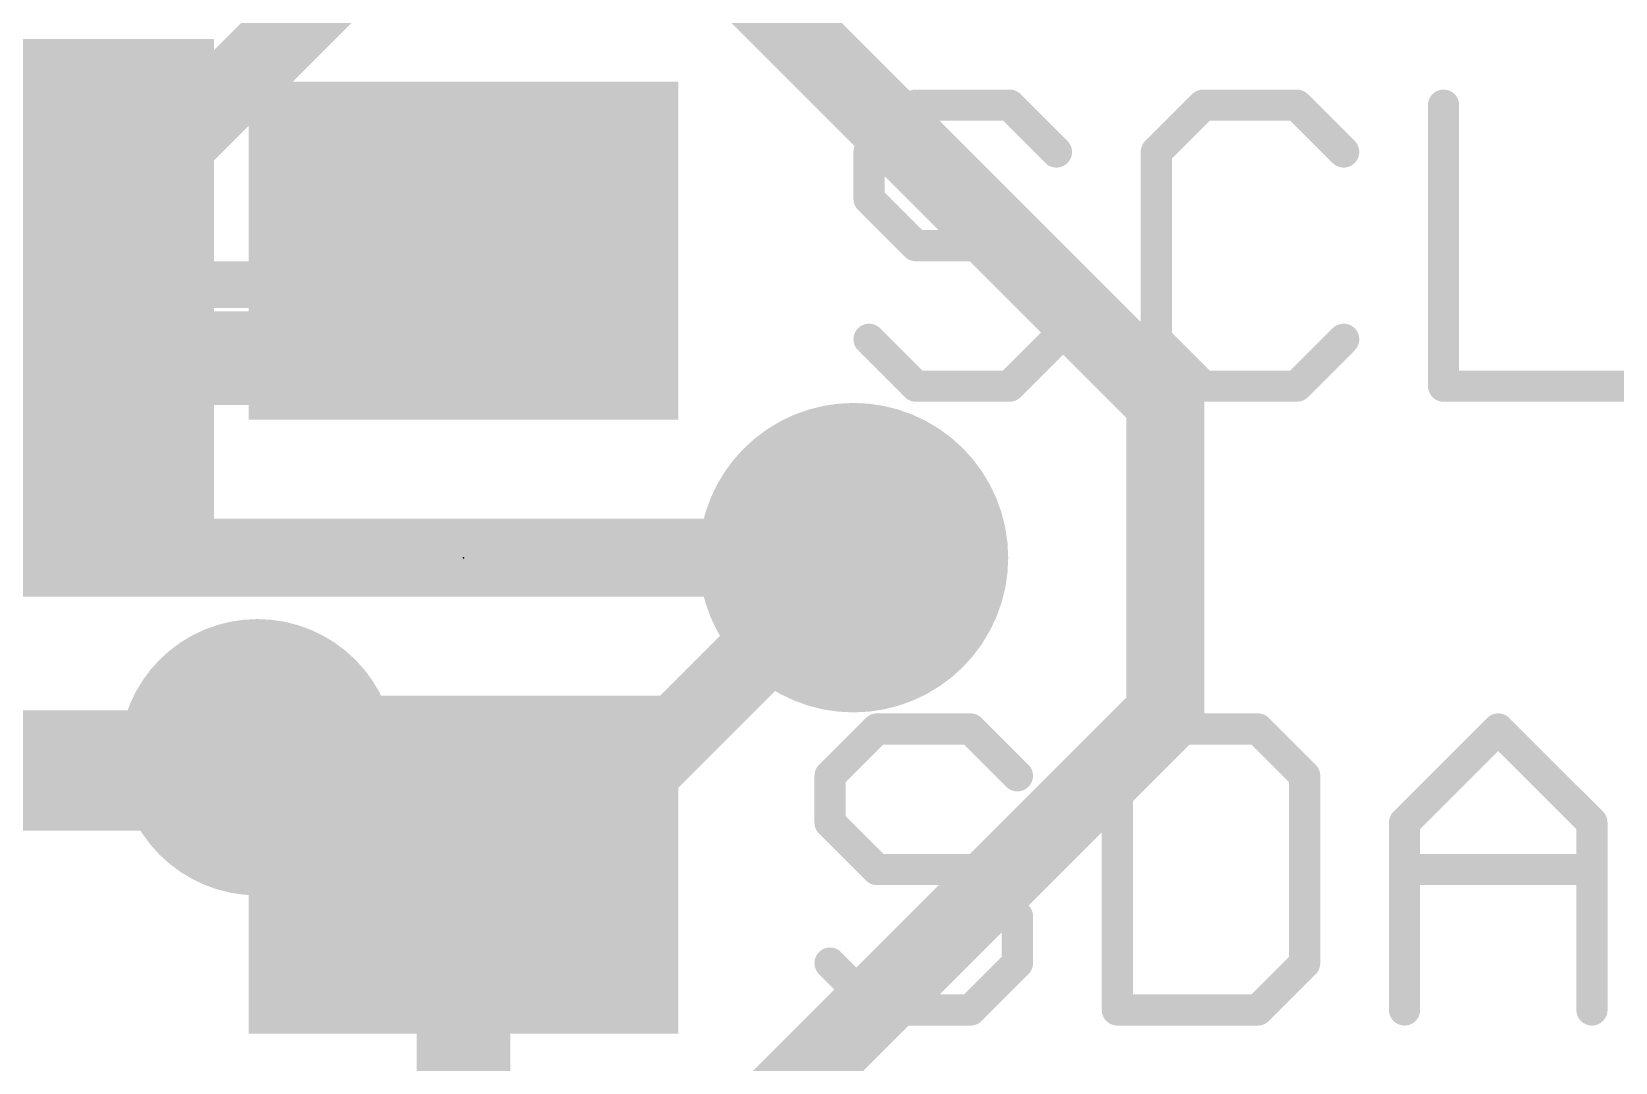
# Model space of a CAD drawing. Extents: x -14.2 to 11.8, y -7.1 to 7.1.
# Drawn here: x 1.51 to 6.67, y -1.64 to 1.71 of the extents above; entities that cross this region are included whole.
import ezdxf

# ---------------------------------------------------------------- set-up
doc = ezdxf.new("R2010")
doc.units = 0
for name, color, linetype in [('1', 12, 'CONTINUOUS'), ('16', 132, 'CONTINUOUS'), ('17', 110, 'CONTINUOUS'), ('18', 110, 'CONTINUOUS'), ('20', 53, 'CONTINUOUS'), ('21', 40, 'CONTINUOUS'), ('23', 53, 'CONTINUOUS'), ('52', 253, 'CONTINUOUS')]:
    doc.layers.add(name, color=color, linetype=linetype)

# ---------------------------------------------------------------- blocks, each defined once
blk = doc.blocks.new('RECT')
blk.add_solid([(-0.5, -0.5), (0.5, -0.5), (-0.5, 0.5), (0.5, 0.5)])
blk = doc.blocks.new('ROUNDP')
at = {"const_width": 0.5}
blk.add_lwpolyline([(0, -0.25, 1), (0, 0.25, 1), (0, -0.25)], format="xyb", dxfattribs=at)
blk = doc.blocks.new('ROUNDV')
at = {"const_width": 0.5}
blk.add_lwpolyline([(0, -0.25, 1), (0, 0.25, 1), (0, -0.25)], format="xyb", dxfattribs=at)

msp = doc.modelspace()

# ---------------------------------------------------------------- linework, layer by layer
at = {"layer": '1'}
for points, const_width in [([(2.921, 1), (2.721, 0.65)], 0.3048), ([(2.721, 0.65), (0.8, 0.65)], 0.3048), ([(4.191, 0), (0.8, 0)], 0.254), ([(2.564, -0.65), (0.8, -0.65)], 0.3048), ([(2.921, -1), (2.564, -0.65)], 0.3048), ([(2.921, -2.54), (2.921, -1)], 0.3048)]:
    msp.add_lwpolyline(points, dxfattribs=dict(at, const_width=const_width))
for points, const_width in [([(2.9872, 0.9622, 1), (2.8548, 1.0378)], 0.1524), ([(2.721, 0.5738, 1), (2.721, 0.7262)], 0.1524), ([(2.6548, 0.6878, 1), (2.7872, 0.6122)], 0.1524), ([(4.191, -0.0635, 1), (4.191, 0.0635)], 0.127), ([(2.6173, -0.5956, 1), (2.5107, -0.7044)], 0.1524), ([(2.564, -0.7262, 1), (2.564, -0.5738)], 0.1524), ([(2.9972, -1, 1), (2.8448, -1)], 0.1524), ([(2.8677, -1.0544, 1), (2.9743, -0.9456)], 0.1524)]:
    msp.add_lwpolyline(points, format="xyb", dxfattribs=dict(at, const_width=const_width))
at = {"layer": '16', "const_width": 0.254}
for points in [[(5.207, 0.508), (3.175, 2.54)], [(1.524, 0.889), (2.921, 2.286)], [(5.207, -0.508), (5.207, 0.508)], [(3.429, -0.762), (4.191, 0)], [(3.175, -2.54), (5.207, -0.508)], [(0, -0.762), (3.429, -0.762)]]:
    msp.add_lwpolyline(points, dxfattribs=at)
at = {"layer": '16', "const_width": 0.127}
for points in [[(1.4791, 0.9339, 1), (1.5689, 0.8441)], [(5.2705, 0.508, 1), (5.1435, 0.508)], [(5.1621, 0.4631, 1), (5.2519, 0.5529)], [(4.2359, -0.0449, 1), (4.1461, 0.0449)], [(5.2519, -0.5529, 1), (5.1621, -0.4631)], [(5.1435, -0.508, 1), (5.2705, -0.508)], [(3.3841, -0.7171, 1), (3.4739, -0.8069)], [(3.429, -0.8255, 1), (3.429, -0.6985)]]:
    msp.add_lwpolyline(points, format="xyb", dxfattribs=at)
at = {"layer": '20', "const_width": 0.0254}
msp.add_lwpolyline([(0, -6.985, 1), (0, 6.985, 1), (0, -6.985)], format="xyb", dxfattribs=at)
at = {"layer": '21', "const_width": 0.1016}
for points in [[(4.3943, 1.474), (4.2418, 1.3215)], [(4.6994, 1.474), (4.3943, 1.474)], [(4.8519, 1.3215), (4.6994, 1.474)], [(5.3298, 1.474), (5.1773, 1.3215)], [(5.6349, 1.474), (5.3298, 1.474)], [(5.7874, 1.3215), (5.6349, 1.474)], [(6.1128, 1.474), (6.1128, 0.5588)], [(4.2418, 1.3215), (4.2418, 1.1689)], [(5.1773, 1.3215), (5.1773, 0.7113)], [(4.2418, 1.1689), (4.3943, 1.0164)], [(4.3943, 1.0164), (4.6994, 1.0164)], [(4.6994, 1.0164), (4.8519, 0.8639)], [(4.8519, 0.8639), (4.8519, 0.7113)], [(4.3943, 0.5588), (4.2418, 0.7113)], [(4.8519, 0.7113), (4.6994, 0.5588)], [(5.1773, 0.7113), (5.3298, 0.5588)], [(5.6349, 0.5588), (5.7874, 0.7113)], [(4.6994, 0.5588), (4.3943, 0.5588)], [(5.3298, 0.5588), (5.6349, 0.5588)], [(6.1128, 0.5588), (6.723, 0.5588)], [(4.2673, -0.558), (4.1148, -0.7106)], [(4.5724, -0.558), (4.2673, -0.558)], [(4.7249, -0.7106), (4.5724, -0.558)], [(5.0503, -0.558), (5.0503, -1.4732)], [(5.5079, -0.558), (5.0503, -0.558)], [(5.6604, -0.7106), (5.5079, -0.558)], [(5.9858, -0.8631), (6.2909, -0.558)], [(6.2909, -0.558), (6.596, -0.8631)], [(4.1148, -0.7106), (4.1148, -0.8631)], [(5.6604, -1.3207), (5.6604, -0.7106)], [(4.1148, -0.8631), (4.2673, -1.0156)], [(5.9858, -1.4732), (5.9858, -0.8631)], [(6.596, -0.8631), (6.596, -1.4732)], [(4.2673, -1.0156), (4.5724, -1.0156)], [(4.5724, -1.0156), (4.7249, -1.1681)], [(5.9858, -1.0156), (6.596, -1.0156)], [(4.7249, -1.1681), (4.7249, -1.3207)], [(4.2673, -1.4732), (4.1148, -1.3207)], [(4.7249, -1.3207), (4.5724, -1.4732)], [(5.5079, -1.4732), (5.6604, -1.3207)], [(4.5724, -1.4732), (4.2673, -1.4732)], [(5.0503, -1.4732), (5.5079, -1.4732)]]:
    msp.add_lwpolyline(points, dxfattribs=at)
at = {"layer": '21'}
for points, const_width in [([(4.3943, 1.4994, 1), (4.3943, 1.4486)], 0.0508), ([(4.4123, 1.456, 1), (4.3764, 1.4919)], 0.0508), ([(4.7174, 1.4919, 1), (4.6814, 1.456)], 0.0508), ([(4.6994, 1.4486, 1), (4.6994, 1.4994)], 0.0508), ([(5.3298, 1.4994, 1), (5.3298, 1.4486)], 0.0508), ([(5.3478, 1.456, 1), (5.3119, 1.4919)], 0.0508), ([(5.6529, 1.4919, 1), (5.6169, 1.456)], 0.0508), ([(5.6349, 1.4486, 1), (5.6349, 1.4994)], 0.0508), ([(6.1382, 1.474, 1), (6.0874, 1.474)], 0.0508), ([(4.2672, 1.3215, 1), (4.2164, 1.3215)], 0.0508), ([(4.2238, 1.3394, 1), (4.2598, 1.3035)], 0.0508), ([(4.834, 1.3035, 1), (4.8699, 1.3394)], 0.0508), ([(5.2027, 1.3215, 1), (5.1519, 1.3215)], 0.0508), ([(5.1594, 1.3394, 1), (5.1953, 1.3035)], 0.0508), ([(5.7695, 1.3035, 1), (5.8054, 1.3394)], 0.0508), ([(4.2598, 1.1869, 1), (4.2238, 1.151)], 0.0508), ([(4.2164, 1.1689, 1), (4.2672, 1.1689)], 0.0508), ([(4.3943, 1.0418, 1), (4.3943, 0.991)], 0.0508), ([(4.3764, 0.9984, 1), (4.4123, 1.0344)], 0.0508), ([(4.7174, 1.0344, 1), (4.6814, 0.9984)], 0.0508), ([(4.6994, 0.991, 1), (4.6994, 1.0418)], 0.0508), ([(4.8773, 0.8639, 1), (4.8265, 0.8639)], 0.0508), ([(4.834, 0.8459, 1), (4.8699, 0.8818)], 0.0508), ([(4.2598, 0.7293, 1), (4.2238, 0.6934)], 0.0508), ([(4.8265, 0.7113, 1), (4.8773, 0.7113)], 0.0508), ([(4.8699, 0.6934, 1), (4.834, 0.7293)], 0.0508), ([(5.1519, 0.7113, 1), (5.2027, 0.7113)], 0.0508), ([(5.1953, 0.7293, 1), (5.1594, 0.6934)], 0.0508), ([(5.8054, 0.6934, 1), (5.7695, 0.7293)], 0.0508), ([(4.3943, 0.5842, 1), (4.3943, 0.5334)], 0.0508), ([(4.3764, 0.5408, 1), (4.4123, 0.5768)], 0.0508), ([(4.6814, 0.5768, 1), (4.7174, 0.5408)], 0.0508), ([(4.6994, 0.5334, 1), (4.6994, 0.5842)], 0.0508), ([(5.3298, 0.5842, 1), (5.3298, 0.5334)], 0.0508), ([(5.3119, 0.5408, 1), (5.3478, 0.5768)], 0.0508), ([(5.6169, 0.5768, 1), (5.6529, 0.5408)], 0.0508), ([(5.6349, 0.5334, 1), (5.6349, 0.5842)], 0.0508), ([(6.1128, 0.5842, 1), (6.1128, 0.5334)], 0.0508), ([(6.0874, 0.5588, 1), (6.1382, 0.5588)], 0.0508), ([(2.25, -0.85, 1), (2.25, -0.45, 1), (2.25, -0.85)], 0.5), ([(4.2673, -0.5326, 1), (4.2673, -0.5834)], 0.0508), ([(4.2853, -0.576, 1), (4.2494, -0.5401)], 0.0508), ([(4.5904, -0.5401, 1), (4.5544, -0.576)], 0.0508), ([(4.5724, -0.5834, 1), (4.5724, -0.5326)], 0.0508), ([(5.0757, -0.558, 1), (5.0249, -0.558)], 0.0508), ([(5.0503, -0.5326, 1), (5.0503, -0.5834)], 0.0508), ([(5.5259, -0.5401, 1), (5.4899, -0.576)], 0.0508), ([(5.5079, -0.5834, 1), (5.5079, -0.5326)], 0.0508), ([(6.3089, -0.5401, 1), (6.2729, -0.576)], 0.0508), ([(6.3089, -0.576, 1), (6.2729, -0.5401)], 0.0508), ([(4.1402, -0.7106, 1), (4.0894, -0.7106)], 0.0508), ([(4.0968, -0.6926, 1), (4.1328, -0.7285)], 0.0508), ([(4.707, -0.7285, 1), (4.7429, -0.6926)], 0.0508), ([(5.6858, -0.7106, 1), (5.635, -0.7106)], 0.0508), ([(5.6425, -0.7285, 1), (5.6784, -0.6926)], 0.0508), ([(4.1328, -0.8451, 1), (4.0968, -0.881)], 0.0508), ([(6.0112, -0.8631, 1), (5.9604, -0.8631)], 0.0508), ([(5.9679, -0.8451, 1), (6.0038, -0.881)], 0.0508), ([(6.6214, -0.8631, 1), (6.5706, -0.8631)], 0.0508), ([(6.578, -0.881, 1), (6.6139, -0.8451)], 0.0508), ([(4.0894, -0.8631, 1), (4.1402, -0.8631)], 0.0508), ([(4.2673, -0.9902, 1), (4.2673, -1.041)], 0.0508), ([(4.2494, -1.0336, 1), (4.2853, -0.9976)], 0.0508), ([(4.5904, -0.9976, 1), (4.5544, -1.0336)], 0.0508), ([(4.5724, -1.041, 1), (4.5724, -0.9902)], 0.0508), ([(5.9858, -0.9902, 1), (5.9858, -1.041)], 0.0508), ([(6.596, -1.041, 1), (6.596, -0.9902)], 0.0508), ([(4.7503, -1.1681, 1), (4.6995, -1.1681)], 0.0508), ([(4.707, -1.1861, 1), (4.7429, -1.1502)], 0.0508), ([(4.1328, -1.3027, 1), (4.0968, -1.3386)], 0.0508), ([(4.7429, -1.3386, 1), (4.707, -1.3027)], 0.0508), ([(5.6784, -1.3386, 1), (5.6425, -1.3027)], 0.0508), ([(4.6995, -1.3207, 1), (4.7503, -1.3207)], 0.0508), ([(5.635, -1.3207, 1), (5.6858, -1.3207)], 0.0508), ([(4.2673, -1.4478, 1), (4.2673, -1.4986)], 0.0508), ([(4.2494, -1.4912, 1), (4.2853, -1.4552)], 0.0508), ([(4.5544, -1.4552, 1), (4.5904, -1.4912)], 0.0508), ([(4.5724, -1.4986, 1), (4.5724, -1.4478)], 0.0508), ([(5.0503, -1.4478, 1), (5.0503, -1.4986)], 0.0508), ([(5.4899, -1.4552, 1), (5.5259, -1.4912)], 0.0508), ([(5.5079, -1.4986, 1), (5.5079, -1.4478)], 0.0508), ([(5.0249, -1.4732, 1), (5.0757, -1.4732)], 0.0508), ([(5.9604, -1.4732, 1), (6.0112, -1.4732)], 0.0508), ([(6.5706, -1.4732, 1), (6.6214, -1.4732)], 0.0508)]:
    msp.add_lwpolyline(points, format="xyb", dxfattribs=dict(at, const_width=const_width))
at = {"layer": '23'}
msp.add_point((2.921, 0), dxfattribs=at)
at = {"layer": '52'}
for points, const_width in [([(1.016, 0.762, 1), (1.016, 1.016)], 1.27), ([(1.778, 0.9271, 1), (1.778, 0.8509)], 0.0762), ([(2.286, 0.8509, 1), (2.286, 0.9271)], 0.0762)]:
    msp.add_lwpolyline(points, format="xyb", dxfattribs=dict(at, const_width=const_width))
at = {"layer": '52', "const_width": 0.1524}
msp.add_lwpolyline([(1.778, 0.889), (2.286, 0.889)], dxfattribs=at)

# ---------------------------------------------------------------- block references
at = {"layer": '1', "xscale": 1.1, "yscale": 1.4, "rotation": 90}
for p in [(2.921, 1), (2.921, -1)]:
    msp.add_blockref('RECT', p, dxfattribs=at)
at = {"layer": '16', "xscale": 1.1684, "yscale": 1.6002}
msp.add_blockref('RECT', (1.524, 0.889), dxfattribs=at)
at = {"layer": '17', "xscale": 2.1844, "yscale": 2.1844}
for p, rotation in [((4.953, 2.921), 300), ((4.953, 2.921), 300), ((4.953, -2.921), 240), ((4.953, -2.921), 240)]:
    msp.add_blockref('ROUNDP', p, dxfattribs=dict(at, rotation=rotation))
at = {"layer": '18', "xscale": 1.008, "yscale": 1.008}
msp.add_blockref('ROUNDV', (4.191, 0), dxfattribs=at)
msp.add_blockref('ROUNDV', (4.191, 0), dxfattribs=at)

doc.saveas('drawing.dxf')
